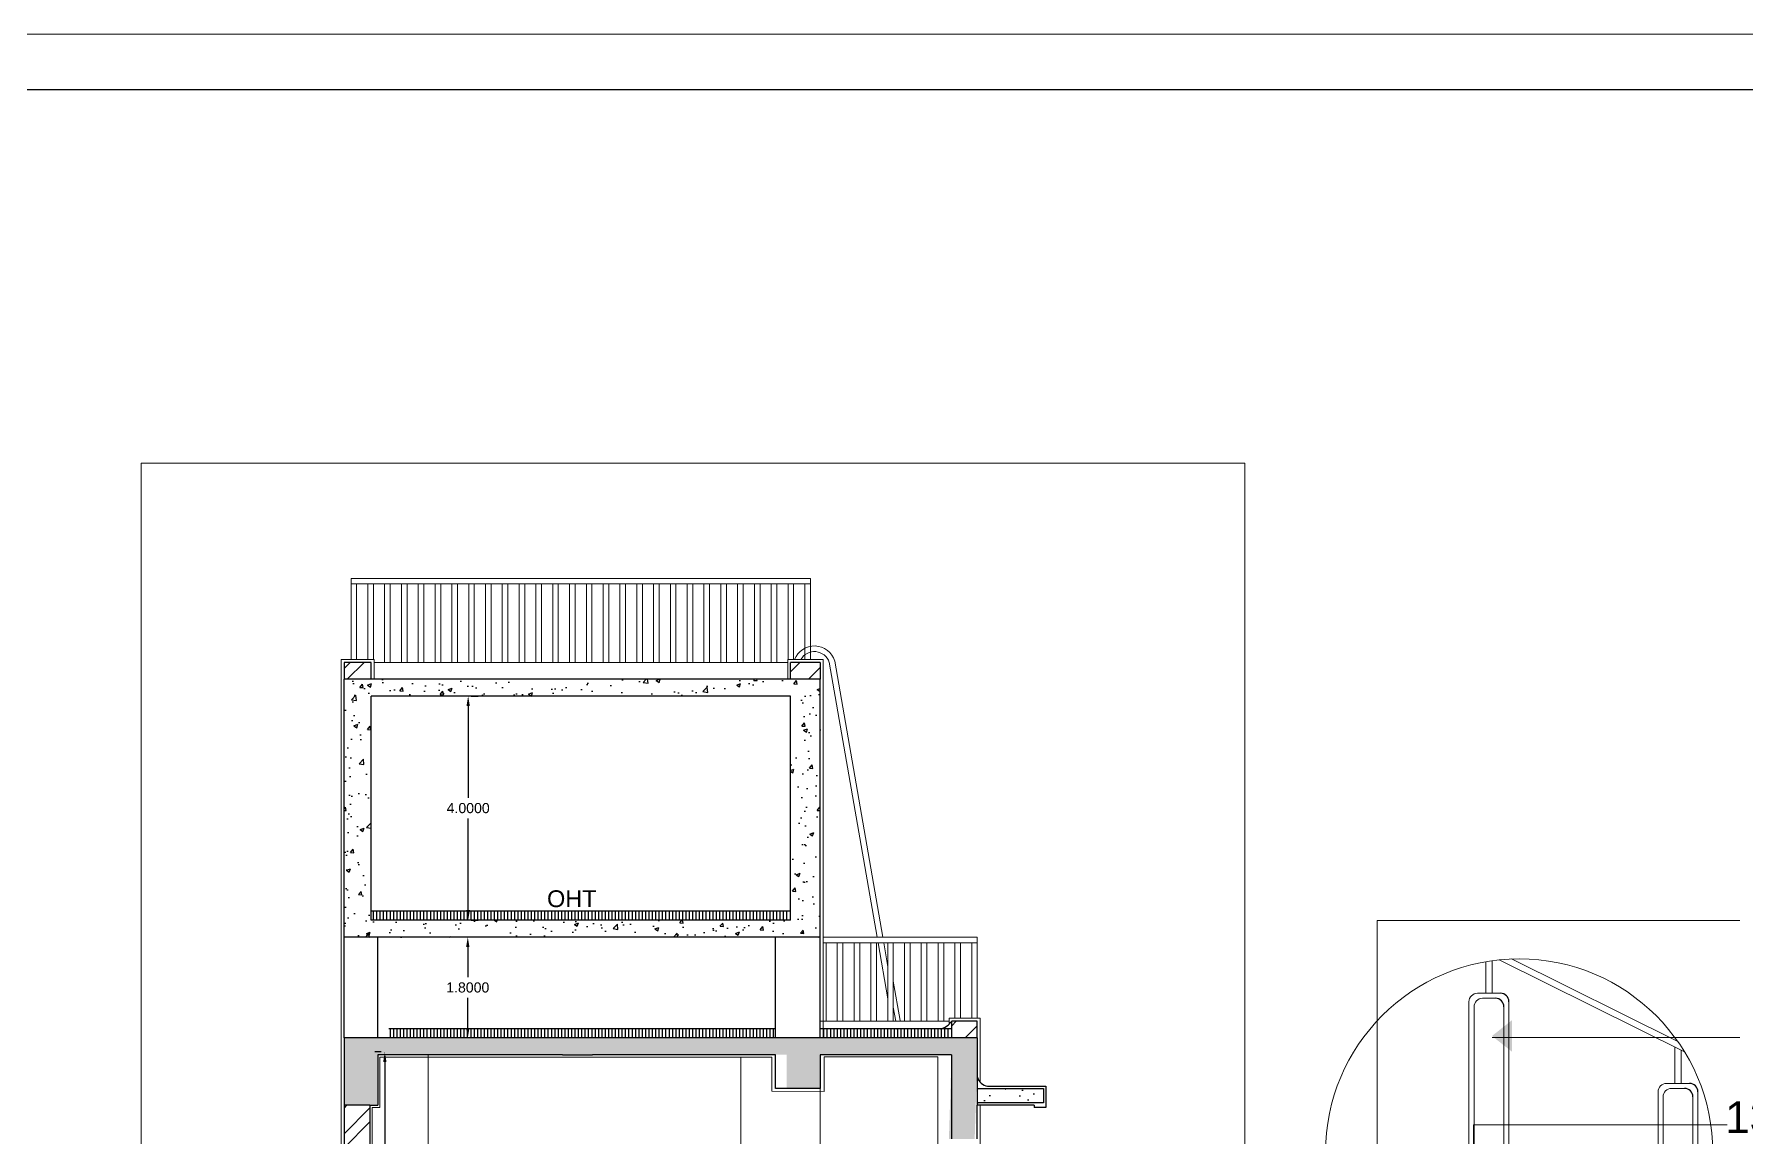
# Model space of a CAD drawing. Header units: millimetres. Extents: x -1932176 to 78768, y -1967 to 1266654.
# Drawn here: x -1855343.19 to -1855312.64, y 1151235.54 to 1151255.21 of the extents above; entities that cross this region are included whole.
import ezdxf

# ---------------------------------------------------------------- set-up
doc = ezdxf.new("R2010")
doc.units = ezdxf.units.MM
for name, color, linetype, lineweight in [('centre line circle', 231, 'Continuous', 15), ('DIMENSION', 31, 'Continuous', 5), ('elevation line', 7, 'Continuous', 9), ('elevational line', 7, 'Continuous', 9), ('HATCH', 250, 'Continuous', 13), ('PLASTER', 252, 'Continuous', 15), ('section lines', 10, 'Continuous', 30), ('text', 252, 'Continuous', 5)]:
    doc.layers.add(name, color=color, linetype=linetype, lineweight=lineweight)
doc.layers.add('elevation', color=40, linetype='Continuous', lineweight=9, transparency=0.1)
doc.layers.add('elevation back', color=90, linetype='Continuous', lineweight=5, transparency=0.3)
doc.styles.add('1OO NEW', font='arial.ttf', dxfattribs={"height": 100})
doc.styles.get("Standard").update_dxf_attribs({"font": 'arial.ttf'})
doc.dimstyles.get("Standard").update_dxf_attribs({"dimtxt": 0.18, "dimasz": 0.18, "dimexe": 0.18, "dimexo": 0.0625, "dimgap": 0.09, "dimtad": 0, "dimtih": 1, "dimtoh": 1, "dimdec": 4, "dimzin": 0, "dimdsep": 46, "dimtxsty": 'Standard', "dimcen": 0.09, "dimadec": 0, "dimazin": 0, "dimtfac": 1, "dimtdec": 4, "dimtofl": 0, "dimtmove": 0, "dimatfit": 3, "dimfxl": 1, "dimtolj": 1, "dimtzin": 0, "dimarcsym": 0})
pattern_1 = [(45, (-1855419.87125, 1150986.77993), (-0.3535534, 0.3535534), []), (45, (-1855419.87125, 1150987.02993), (-0.3535534, 0.3535534), [])]
pattern_2 = [(90, (-1855419.871255, 1150986.779925), (-0.06, 4e-18), [])]

# ---------------------------------------------------------------- blocks, each defined once
blk = doc.blocks.new('*D331')
at = {"layer": 'Defpoints', "color": 0, "transparency": 16777216}
for p in [(-1855336.93, 1151237.057), (-1855336.93, 1151237.057), (-1855336.93, 1151228.357)]:
    blk.add_point(p, dxfattribs=at)
at = {"layer": 'text', "color": 0, "lineweight": -2, "transparency": 16777216}
for p, q in [((-1855336.993, 1151237.057), (-1855337.11, 1151237.057)), ((-1855336.93, 1151236.877), (-1855336.93, 1151232.889)), ((-1855336.93, 1151228.537), (-1855336.93, 1151232.525)), ((-1855336.993, 1151228.357), (-1855337.11, 1151228.357))]:
    blk.add_line(p, q, dxfattribs=at)
at = {"layer": 'text', "color": 0, "transparency": 16777216}
for points in [[(-1855336.96, 1151236.877), (-1855336.9, 1151236.877), (-1855336.93, 1151237.057)], [(-1855336.96, 1151228.537), (-1855336.9, 1151228.537), (-1855336.93, 1151228.357)]]:
    blk.add_solid(points, dxfattribs=at)
at = {"layer": 'text', "color": 0, "transparency": 16777216, "insert": (-1855336.93, 1151232.707), "char_height": 0.18, "attachment_point": 5}
blk.add_mtext('\\A1;8.7000', dxfattribs=at)
blk = doc.blocks.new('chajja')
for p, q in [((0.09, 0.17), (0.612, 0.17)), ((0.612, 0.17), (0.612, -0.02)), ((0, 0.15), (0.592, 0.15)), ((0.592, 0.02), (0, 0.02)), ((0.507, 0), (0, 0)), ((0.507, 0), (0.507, -0.02)), ((0.592, 0.15), (0.592, 0.02)), ((0.612, -0.02), (0.507, -0.02))]:
    blk.add_line(p, q)
blk.add_arc((0.106, 0.278), 0.109, 194.919, 261.961)
blk = doc.blocks.new('*D332')
at = {"layer": 'Defpoints', "color": 0, "transparency": 16777216}
for p in [(-1855335.194, 1151239.107), (-1855335.449, 1151237.307), (-1855334.8, 1151237.307)]:
    blk.add_point(p, dxfattribs=at)
at = {"layer": 'text', "color": 0, "lineweight": -2, "transparency": 16777216}
for p, q in [((-1855335.256, 1151239.107), (-1855335.629, 1151239.107)), ((-1855335.449, 1151238.927), (-1855335.449, 1151238.389)), ((-1855335.449, 1151237.487), (-1855335.449, 1151238.025)), ((-1855334.863, 1151237.307), (-1855335.629, 1151237.307))]:
    blk.add_line(p, q, dxfattribs=at)
at = {"layer": 'text', "color": 0, "transparency": 16777216}
for points in [[(-1855335.479, 1151238.927), (-1855335.419, 1151238.927), (-1855335.449, 1151239.107)], [(-1855335.479, 1151237.487), (-1855335.419, 1151237.487), (-1855335.449, 1151237.307)]]:
    blk.add_solid(points, dxfattribs=at)
at = {"layer": 'text', "color": 0, "transparency": 16777216, "insert": (-1855335.449, 1151238.207), "char_height": 0.18, "attachment_point": 5}
blk.add_mtext('\\A1;1.8000', dxfattribs=at)
blk = doc.blocks.new('*D333')
at = {"layer": 'Defpoints', "color": 0, "transparency": 16777216}
for p in [(-1855335.449, 1151243.407), (-1855335.442, 1151243.407), (-1855335.449, 1151239.407)]:
    blk.add_point(p, dxfattribs=at)
at = {"layer": 'text', "color": 0, "lineweight": -2, "transparency": 16777216}
for p, q in [((-1855335.442, 1151243.227), (-1855335.442, 1151241.589)), ((-1855335.386, 1151243.407), (-1855335.262, 1151243.407)), ((-1855335.442, 1151239.587), (-1855335.442, 1151241.225)), ((-1855335.386, 1151239.407), (-1855335.262, 1151239.407))]:
    blk.add_line(p, q, dxfattribs=at)
at = {"layer": 'text', "color": 0, "transparency": 16777216}
for points in [[(-1855335.472, 1151243.227), (-1855335.412, 1151243.227), (-1855335.442, 1151243.407)], [(-1855335.472, 1151239.587), (-1855335.412, 1151239.587), (-1855335.442, 1151239.407)]]:
    blk.add_solid(points, dxfattribs=at)
at = {"layer": 'text', "color": 0, "transparency": 16777216, "insert": (-1855335.442, 1151241.407), "char_height": 0.18, "attachment_point": 5}
blk.add_mtext('\\A1;4.0000', dxfattribs=at)

msp = doc.modelspace()

# ---------------------------------------------------------------- hatches: boundary and pattern name
at = {"transparency": 33554582}
h = msp.add_hatch(dxfattribs=at)
h.set_pattern_fill('STEEL', color=256, scale=4)
h.set_pattern_definition(pattern_1)
h.paths.add_polyline_path([(-1855337.17296, 1151244.00688), (-1855337.65708, 1151244.00688), (-1855337.65708, 1151243.70688), (-1855337.17296, 1151243.70688)])
h.paths.add_polyline_path([(-1855329.15708, 1151244.00688), (-1855329.68708, 1151244.00688), (-1855329.68708, 1151243.70688), (-1855329.15708, 1151243.70688)])
h = msp.add_hatch(dxfattribs=at)
h.set_pattern_fill('AR-CONC', color=256, scale=0.1)
h.set_pattern_definition([(50, (-1855395.73803, 1151185.0231), (0.71726, -0.062752), [0.075, -0.825]), (355, (-1855395.738, 1151185.0231), (-0.1387513, 0.752192), [0.06, -0.66]), (100.4514, (-1855395.67826, 1151185.0179), (0.578509, 0.68944), [0.06374, -0.701142]), (46.1842, (-1855395.738, 1151185.2231), (1.067241, -0.165519), [0.1125, -1.2375]), (96.6356, (-1855395.6491, 1151185.2093), (0.934662, 0.974119), [0.09561, -1.051714]), (351.1842, (-1855395.738, 1151185.2231), (0.934662, 0.974119), [0.09, -0.99]), (21, (-1855395.63803, 1151185.1731), (0.596907, -0.402619), [0.075, -0.825]), (326, (-1855395.638, 1151185.1731), (0.2433153, 0.72515), [0.06, -0.66]), (71.4514, (-1855395.5883, 1151185.1396), (0.8402224, 0.322531), [0.06374, -0.701142]), (37.5, (-1855395.73803, 1151185.02312), (0.01215986, 0.33289385), [0, -0.652, 0, -0.67, 0, -0.6625]), (7.5, (-1855395.73803, 1151185.02312), (0.2630695, 0.3944117), [0, -0.382, 0, -0.637, 0, -0.2525]), (327.5, (-1855395.96103, 1151185.02312), (0.5338224, -0.0225549), [0, -0.25, 0, -0.78, 0, -1.035]), (317.5, (-1855396.06103, 1151185.0231), (0.5831862, 0.100105), [0, -0.325, 0, -0.518, 0, -0.735])])
h.paths.add_polyline_path([(-1855337.65708, 1151239.10688), (-1855329.15708, 1151239.10688), (-1855329.15708, 1151243.70688), (-1855337.65708, 1151243.70688)])
h.paths.add_polyline_path([(-1855337.17296, 1151243.40688), (-1855329.68708, 1151243.40688), (-1855329.68708, 1151239.40688), (-1855337.17296, 1151239.40688)], flags=16)
h.paths.add_polyline_path([(-1855334.11172, 1151239.55862), (-1855333.07185, 1151239.55862), (-1855333.07185, 1151240.02427), (-1855334.11172, 1151240.02427)], flags=0)
at = {"transparency": 33554585}
h = msp.add_hatch(dxfattribs=at)
h.set_pattern_fill('_USER', color=256, scale=0.06, angle=90, pattern_type=0)
h.set_pattern_definition(pattern_2)
h.paths.add_polyline_path([(-1855329.68708, 1151239.56688), (-1855337.17296, 1151239.56688), (-1855337.17296, 1151239.40688), (-1855329.68708, 1151239.40688)])
h = msp.add_hatch(dxfattribs=at)
h.set_pattern_fill('_USER', color=256, scale=0.06, angle=90, pattern_type=0)
h.set_pattern_definition(pattern_2)
h.paths.add_polyline_path([(-1855329.95708, 1151237.46688), (-1855336.85708, 1151237.46688), (-1855336.85708, 1151237.30688), (-1855329.95708, 1151237.30688)])
h.paths.add_polyline_path([(-1855326.85458, 1151237.46688), (-1855329.10708, 1151237.46688), (-1855329.10708, 1151237.30688), (-1855326.85458, 1151237.30688)])
at = {"transparency": 33554582}
h = msp.add_hatch(dxfattribs=at)
h.set_pattern_fill('STEEL', color=256, scale=4)
h.set_pattern_definition(pattern_1)
h.paths.add_polyline_path([(-1855326.35345, 1151237.60688), (-1855326.81061, 1151237.60688), (-1855326.81061, 1151237.30688), (-1855326.35345, 1151237.30688)])
h = msp.add_hatch(dxfattribs=at)
h.set_pattern_fill('AR-CONC', color=256, scale=0.1)
h.set_pattern_definition([(50, (-1855395.7606, 1151185.0231), (0.71726, -0.062752), [0.075, -0.825]), (355, (-1855395.7606, 1151185.0231), (-0.1387513, 0.752192), [0.06, -0.66]), (100.45144, (-1855395.70085, 1151185.0179), (0.578509, 0.68944), [0.06374, -0.701142]), (46.1842, (-1855395.7606, 1151185.2231), (1.067241, -0.165519), [0.1125, -1.2375]), (96.6356, (-1855395.6717, 1151185.2093), (0.934662, 0.974119), [0.09561, -1.051714]), (351.1842, (-1855395.7606, 1151185.2231), (0.934662, 0.974119), [0.09, -0.99]), (21, (-1855395.6606, 1151185.1731), (0.596907, -0.402619), [0.075, -0.825]), (326, (-1855395.6606, 1151185.1731), (0.2433153, 0.72515), [0.06, -0.66]), (71.45144, (-1855395.6109, 1151185.1396), (0.8402224, 0.322531), [0.06374, -0.701142]), (37.5, (-1855395.76062, 1151185.02312), (0.01215986, 0.33289385), [0, -0.652, 0, -0.67, 0, -0.6625]), (7.5, (-1855395.76062, 1151185.02312), (0.2630695, 0.3944117), [0, -0.382, 0, -0.637, 0, -0.2525]), (327.5, (-1855395.98362, 1151185.02312), (0.5338224, -0.0225549), [0, -0.25, 0, -0.78, 0, -1.035]), (317.5, (-1855396.0836, 1151185.0231), (0.5831862, 0.100105), [0, -0.325, 0, -0.518, 0, -0.735])])
h.paths.add_polyline_path([(-1855329.41345, 1151231.30688), (-1855329.87345, 1151231.30688), (-1855329.87345, 1151230.10688), (-1855329.41345, 1151230.10688), (-1855329.41345, 1151231.00688), (-1855326.81345, 1151231.00688), (-1855326.81345, 1151230.10688), (-1855326.35345, 1151230.10688), (-1855326.35345, 1151231.00688)])
h.paths.add_polyline_path([(-1855334.81345, 1151228.30688), (-1855337.65708, 1151228.30688), (-1855337.65708, 1151227.13365), (-1855337.05648, 1151227.13366), (-1855337.05648, 1151228.0069), (-1855335.27345, 1151228.00688), (-1855335.27345, 1151228.01111), (-1855334.81345, 1151228.01111)])
h.paths.add_polyline_path([(-1855334.81345, 1151222.30688), (-1855337.65708, 1151222.30688), (-1855337.65708, 1151221.13365), (-1855337.05648, 1151221.13466), (-1855337.05648, 1151222.00789), (-1855335.27345, 1151222.00688), (-1855335.27345, 1151222.01728), (-1855334.81345, 1151221.77092)])
h.paths.add_polyline_path([(-1855333.61345, 1151221.70688), (-1855334.21345, 1151221.70688), (-1855334.21345, 1151222.00688), (-1855334.81345, 1151222.00688), (-1855334.81345, 1151221.70688), (-1855329.87345, 1151219.23688), (-1855329.87345, 1151218.10688), (-1855329.41345, 1151218.10688), (-1855329.41345, 1151219.00688), (-1855321.5808, 1151219.00688), (-1855321.5808, 1151219.30688), (-1855329.41345, 1151219.30688), (-1855329.41345, 1151219.60688), (-1855330.01345, 1151219.60688), (-1855330.01345, 1151219.90688), (-1855330.61345, 1151219.90688), (-1855330.61345, 1151220.20688), (-1855331.21345, 1151220.20688), (-1855331.21345, 1151220.50688), (-1855331.81345, 1151220.50688), (-1855331.81345, 1151220.80688), (-1855332.41345, 1151220.80688), (-1855332.41345, 1151221.10688), (-1855333.01345, 1151221.10688), (-1855333.01345, 1151221.40688), (-1855333.61345, 1151221.40688)])
h.paths.add_polyline_path([(-1855321.5808, 1151213.30688), (-1855329.41345, 1151213.30688), (-1855329.41345, 1151213.60688), (-1855330.01345, 1151213.60688), (-1855330.01345, 1151213.90688), (-1855330.61345, 1151213.90688), (-1855330.61345, 1151214.20688), (-1855331.21345, 1151214.20688), (-1855331.21345, 1151214.50688), (-1855331.81345, 1151214.50688), (-1855331.81345, 1151214.80688), (-1855332.41345, 1151214.80688), (-1855332.41345, 1151215.10688), (-1855333.01345, 1151215.10688), (-1855333.01345, 1151215.40688), (-1855333.61345, 1151215.40688), (-1855333.61345, 1151215.70688), (-1855334.21345, 1151215.70688), (-1855334.21345, 1151216.00688), (-1855334.81345, 1151216.00688), (-1855334.81345, 1151216.30688), (-1855337.65708, 1151216.30688), (-1855337.65708, 1151215.37094), (-1855337.05647, 1151215.37094), (-1855337.05647, 1151216.00688), (-1855335.27345, 1151216.00688), (-1855335.26599, 1151215.88423), (-1855334.80599, 1151215.88423), (-1855334.81345, 1151215.70688), (-1855331.05345, 1151213.82688), (-1855331.05345, 1151213.75688), (-1855330.77345, 1151213.75688), (-1855330.77345, 1151213.68688), (-1855329.87345, 1151213.23688), (-1855329.87345, 1151212.10688), (-1855329.41345, 1151212.10688), (-1855329.41345, 1151213.00688), (-1855321.5808, 1151213.00688)])
h.paths.add_polyline_path([(-1855330.79345, 1151213.75688), (-1855330.98804, 1151213.79417), (-1855331.03345, 1151213.81688), (-1855330.79345, 1151213.69688)], flags=17)
h.paths.add_polyline_path([(-1855329.41345, 1151207.30688), (-1855329.41345, 1151207.30688), (-1855329.41345, 1151207.60688), (-1855330.01345, 1151207.60688), (-1855330.01345, 1151207.90688), (-1855330.61345, 1151207.90688), (-1855330.61345, 1151208.20688), (-1855331.21345, 1151208.20688), (-1855331.21345, 1151208.50688), (-1855331.81345, 1151208.50688), (-1855331.81345, 1151208.80688), (-1855332.41345, 1151208.80688), (-1855332.41345, 1151209.10688), (-1855333.01345, 1151209.10688), (-1855333.01345, 1151209.40688), (-1855333.61345, 1151209.40688), (-1855333.61345, 1151209.70688), (-1855334.21345, 1151209.70688), (-1855334.21345, 1151210.00688), (-1855334.81345, 1151210.00688), (-1855334.81345, 1151210.30688), (-1855337.65708, 1151210.30688), (-1855337.65708, 1151209.37094), (-1855337.19708, 1151209.37094), (-1855337.19708, 1151210.00688), (-1855335.27345, 1151210.00688), (-1855335.11236, 1151209.92319), (-1855334.88048, 1151209.80272), (-1855334.79373, 1151209.70944), (-1855329.85373, 1151207.23944), (-1855329.87345, 1151206.40688), (-1855329.41345, 1151206.40688), (-1855329.41345, 1151207.00688), (-1855329.41345, 1151207.00688)])
h.paths.add_polyline_path([(-1855326.35345, 1151237.30688), (-1855337.65708, 1151237.30688), (-1855337.65708, 1151237.00688), (-1855337.65708, 1151236.10688), (-1855337.05648, 1151236.10688), (-1855337.05648, 1151237.00688), (-1855333.75526, 1151237.00688), (-1855333.66856, 1151237.00688), (-1855333.60526, 1151237.00688), (-1855333.37526, 1151237.00688), (-1855333.30257, 1151237.00688), (-1855333.22526, 1151237.00688), (-1855330.76268, 1151237.00688), (-1855329.75708, 1151237.00688), (-1855329.75708, 1151236.40688), (-1855329.15708, 1151236.40688), (-1855329.15708, 1151237.00688), (-1855326.81345, 1151237.00688), (-1855326.86043, 1151235.50688), (-1855326.40043, 1151235.50688), (-1855326.35345, 1151237.00688)])
h.paths.add_polyline_path([(-1855321.5808, 1151225.00688), (-1855321.5808, 1151225.30688), (-1855329.41345, 1151225.30688), (-1855329.41345, 1151225.60688), (-1855330.01345, 1151225.60688), (-1855330.01345, 1151225.90688), (-1855330.61345, 1151225.90688), (-1855330.61345, 1151226.20688), (-1855331.21345, 1151226.20688), (-1855331.21345, 1151226.50688), (-1855331.81345, 1151226.50688), (-1855331.81345, 1151226.80688), (-1855332.41345, 1151226.80688), (-1855332.41345, 1151227.10688), (-1855333.01345, 1151227.10688), (-1855333.01345, 1151227.40688), (-1855333.61345, 1151227.40688), (-1855333.61345, 1151227.70688), (-1855334.21345, 1151227.70688), (-1855334.21345, 1151228.00688), (-1855334.81345, 1151227.77092), (-1855329.87345, 1151225.23688), (-1855329.87345, 1151224.10688), (-1855329.41345, 1151224.10688), (-1855329.41345, 1151225.00688)])
h = msp.add_hatch(dxfattribs=at)
h.set_pattern_fill('AR-CONC', color=256, scale=0.1)
h.set_pattern_definition([(50, (-1855467.2569, 1150928.7223), (0.7172602, -0.0627521), [0.075, -0.825]), (355, (-1855467.2569, 1150928.7223), (-0.1387513, 0.7521921), [0.06, -0.66]), (100.45144, (-1855467.1971, 1150928.71704), (0.5785088, 0.68944), [0.0637402, -0.7011421]), (46.1842, (-1855467.2569, 1150928.9223), (1.0672413, -0.1655193), [0.1125, -1.2375]), (96.63564, (-1855467.1679, 1150928.9085), (0.934662, 0.9741186), [0.0956103, -1.0517138]), (351.18416, (-1855467.2569, 1150928.9223), (0.934662, 0.9741186), [0.09, -0.99]), (21, (-1855467.1569, 1150928.8723), (0.5969071, -0.4026189), [0.075, -0.825]), (326, (-1855467.1569, 1150928.8723), (0.2433153, 0.72515), [0.06, -0.66]), (71.45144, (-1855467.10714, 1150928.8387), (0.8402224, 0.3225312), [0.0637402, -0.7011421]), (37.5, (-1855467.25688, 1150928.72227), (0.01215986, 0.33289385), [0, -0.652, 0, -0.67, 0, -0.6625]), (7.5, (-1855467.25688, 1150928.72227), (0.26306954, 0.3944117), [0, -0.382, 0, -0.637, 0, -0.2525]), (327.5, (-1855467.47988, 1150928.72227), (0.53382244, -0.02255487), [0, -0.25, 0, -0.78, 0, -1.035]), (317.5, (-1855467.5799, 1150928.72227), (0.5831862, 0.100105), [0, -0.325, 0, -0.518, 0, -0.735])])
h.paths.add_polyline_path([(-1855325.16895, 1151236.40688), (-1855326.35345, 1151236.40688), (-1855326.35345, 1151236.14688), (-1855325.16895, 1151236.14688)])
h = msp.add_hatch(dxfattribs=at)
h.set_pattern_fill('STEEL', color=256, scale=4)
h.set_pattern_definition([(45, (-1855395.7606, 1151185.0231), (-0.3535534, 0.3535534), []), (45, (-1855395.7606, 1151185.2731), (-0.3535534, 0.3535534), [])])
h.paths.add_polyline_path([(-1855337.19708, 1151236.10688), (-1855337.65708, 1151236.10688), (-1855337.65708, 1151228.30688), (-1855337.19708, 1151228.30688)])
h.paths.add_polyline_path([(-1855337.19708, 1151224.73365), (-1855337.65708, 1151224.73365), (-1855337.65708, 1151222.30688), (-1855337.19708, 1151222.30688)])
h.paths.add_polyline_path([(-1855337.19708, 1151218.69565), (-1855337.65708, 1151218.69565), (-1855337.65708, 1151216.30688), (-1855337.19708, 1151216.30688)])
h.paths.add_polyline_path([(-1855337.19708, 1151212.93294), (-1855337.65708, 1151212.93294), (-1855337.65708, 1151210.30688), (-1855337.19708, 1151210.30688)])
h.paths.add_polyline_path([(-1855337.19708, 1151209.37094), (-1855337.65708, 1151209.37094), (-1855337.65708, 1151207.30688), (-1855337.19708, 1151207.30688)])
h.paths.add_polyline_path([(-1855318.6372, 1151215.70688), (-1855318.8672, 1151215.70688), (-1855319.10325, 1151215.70688), (-1855319.10023, 1151215.70688), (-1855318.63418, 1151215.70688)])
h.paths.add_polyline_path([(-1855318.6372, 1151221.70688), (-1855318.8672, 1151221.70688), (-1855319.10325, 1151221.70688), (-1855319.10023, 1151221.70688), (-1855318.63418, 1151221.70688)])
h.paths.add_polyline_path([(-1855318.6372, 1151227.70688), (-1855318.8672, 1151227.70688), (-1855319.10325, 1151227.70688), (-1855319.10023, 1151227.70688), (-1855318.63418, 1151227.70688)])
h.paths.add_polyline_path([(-1855337.0679, 1151216.30688), (-1855337.13029, 1151216.35688), (-1855337.08473, 1151216.35688)])
at = {"layer": 'text', "ltscale": 3, "transparency": 33554687}
h = msp.add_hatch(color=250, dxfattribs=at)
h.dxf.hatch_style = 1
h.paths.add_polyline_path([(-1855317.16657, 1151237.34167), (-1855316.80891, 1151237.06123), (-1855316.80955, 1151237.34248), (-1855316.81018, 1151237.62373)])

# ---------------------------------------------------------------- linework, layer by layer
at = {"lineweight": 20}
for p, q in [((-1855317.42708, 1151238.10432), (-1855317.01458, 1151238.10432)), ((-1855317.33708, 1151238.01432), (-1855317.10458, 1151238.01432)), ((-1855314.05208, 1151236.49598), (-1855313.63958, 1151236.49598)), ((-1855313.96208, 1151236.40598), (-1855313.72958, 1151236.40598))]:
    msp.add_line(p, q, dxfattribs=at)
for centre in [(-1855317.42708, 1151237.95432), (-1855317.33708, 1151237.86432), (-1855314.05208, 1151236.34598), (-1855313.96208, 1151236.25598)]:
    msp.add_arc(centre, 0.15, 90, 180, dxfattribs=at)
at = {"ltscale": 2}
for centre in [(-1855317.10458, 1151237.86432), (-1855317.01458, 1151237.95432), (-1855313.72958, 1151236.25598), (-1855313.63958, 1151236.34598)]:
    msp.add_arc(centre, 0.15, 0, 90, dxfattribs=at)
at = {"layer": 'centre line circle'}
msp.add_lwpolyline([(-1855341.27928, 1151222.93657), (-1855341.27928, 1151247.56177), (-1855321.5808, 1151247.56177), (-1855321.5808, 1151222.93657)], dxfattribs=at)
msp.add_lwpolyline([(-1855341.27928, 1151222.93657), (-1855341.27928, 1151247.56177), (-1855321.5808, 1151247.56177), (-1855321.5808, 1151222.93657)], dxfattribs=at)
at = {"layer": 'DIMENSION', "color": 6, "linetype": 'Continuous', "lineweight": 9, "ltscale": 2.5, "transparency": 33554687}
msp.add_line((-1855376.3544, 1151255.21493), (-1855286.67499, 1151255.21493), dxfattribs=at)
at = {"layer": 'DIMENSION', "color": 6, "linetype": 'Continuous', "lineweight": 25, "ltscale": 2.5, "transparency": 33554687}
msp.add_line((-1855298.57398, 1151254.22335), (-1855375.36281, 1151254.22335), dxfattribs=at)
at = {"layer": 'elevation'}
for p, q in [((-1855329.73708, 1151244.00688), (-1855337.12296, 1151244.00688)), ((-1855326.85458, 1151237.60688), (-1855329.15708, 1151237.60688))]:
    msp.add_line(p, q, dxfattribs=at)
at = {"layer": 'elevation back'}
for p, q in [((-1855337.53268, 1151245.50688), (-1855329.33268, 1151245.50688)), ((-1855337.53268, 1151245.50688), (-1855337.53268, 1151244.05688)), ((-1855337.53268, 1151245.40688), (-1855329.33268, 1151245.40688)), ((-1855337.43268, 1151245.40688), (-1855337.43268, 1151244.05688)), ((-1855337.23268, 1151245.40688), (-1855337.23268, 1151244.05688)), ((-1855337.13268, 1151245.40688), (-1855337.13268, 1151244.05688)), ((-1855336.93268, 1151245.40688), (-1855336.93268, 1151244.00688)), ((-1855336.83268, 1151245.40688), (-1855336.83268, 1151244.00688)), ((-1855336.63268, 1151245.40688), (-1855336.63268, 1151244.00688)), ((-1855336.53268, 1151245.40688), (-1855336.53268, 1151244.00688)), ((-1855336.33268, 1151245.40688), (-1855336.33268, 1151244.00688)), ((-1855336.23268, 1151245.40688), (-1855336.23268, 1151244.00688)), ((-1855336.03268, 1151245.40688), (-1855336.03268, 1151244.00688)), ((-1855335.93268, 1151245.40688), (-1855335.93268, 1151244.00688)), ((-1855335.73268, 1151245.40688), (-1855335.73268, 1151244.00688)), ((-1855335.63268, 1151245.40688), (-1855335.63268, 1151244.00688)), ((-1855335.43268, 1151245.40688), (-1855335.43268, 1151244.00688)), ((-1855335.33268, 1151245.40688), (-1855335.33268, 1151244.00688)), ((-1855335.13268, 1151245.40688), (-1855335.13268, 1151244.00688)), ((-1855335.03268, 1151245.40688), (-1855335.03268, 1151244.00688)), ((-1855334.83268, 1151245.40688), (-1855334.83268, 1151244.00688)), ((-1855334.73268, 1151245.40688), (-1855334.73268, 1151244.00688)), ((-1855334.53268, 1151245.40688), (-1855334.53268, 1151244.00688)), ((-1855334.43268, 1151245.40688), (-1855334.43268, 1151244.00688)), ((-1855334.23268, 1151245.40688), (-1855334.23268, 1151244.00688)), ((-1855334.13268, 1151245.40688), (-1855334.13268, 1151244.00688)), ((-1855333.93268, 1151245.40688), (-1855333.93268, 1151244.00688)), ((-1855333.83268, 1151245.40688), (-1855333.83268, 1151244.00688)), ((-1855333.63268, 1151245.40688), (-1855333.63268, 1151244.00688)), ((-1855333.53268, 1151245.40688), (-1855333.53268, 1151244.00688)), ((-1855333.33268, 1151245.40688), (-1855333.33268, 1151244.00688)), ((-1855333.23268, 1151245.40688), (-1855333.23268, 1151244.00688)), ((-1855333.03268, 1151245.40688), (-1855333.03268, 1151244.00688)), ((-1855332.93268, 1151245.40688), (-1855332.93268, 1151244.00688)), ((-1855332.73268, 1151245.40688), (-1855332.73268, 1151244.00688)), ((-1855332.63268, 1151245.40688), (-1855332.63268, 1151244.00688)), ((-1855332.43268, 1151245.40688), (-1855332.43268, 1151244.00688)), ((-1855332.33268, 1151245.40688), (-1855332.33268, 1151244.00688)), ((-1855332.13268, 1151245.40688), (-1855332.13268, 1151244.00688)), ((-1855332.03268, 1151245.40688), (-1855332.03268, 1151244.00688)), ((-1855331.83268, 1151245.40688), (-1855331.83268, 1151244.00688)), ((-1855331.73268, 1151245.40688), (-1855331.73268, 1151244.00688)), ((-1855331.53268, 1151245.40688), (-1855331.53268, 1151244.00688)), ((-1855331.43268, 1151245.40688), (-1855331.43268, 1151244.00688)), ((-1855331.23268, 1151245.40688), (-1855331.23268, 1151244.00688)), ((-1855331.13268, 1151245.40688), (-1855331.13268, 1151244.00688)), ((-1855330.93268, 1151245.40688), (-1855330.93268, 1151244.00688)), ((-1855330.83268, 1151245.40688), (-1855330.83268, 1151244.00688)), ((-1855330.63268, 1151245.40688), (-1855330.63268, 1151244.00688)), ((-1855330.53268, 1151245.40688), (-1855330.53268, 1151244.00688)), ((-1855330.33268, 1151245.40688), (-1855330.33268, 1151244.00688)), ((-1855330.23268, 1151245.40688), (-1855330.23268, 1151244.00688)), ((-1855330.03268, 1151245.40688), (-1855330.03268, 1151244.00688)), ((-1855329.93268, 1151245.40688), (-1855329.93268, 1151244.00688)), ((-1855329.73268, 1151245.40688), (-1855329.73268, 1151244.05688)), ((-1855329.63268, 1151245.40688), (-1855329.63268, 1151244.05688)), ((-1855329.43268, 1151245.40688), (-1855329.43268, 1151244.05688)), ((-1855329.33268, 1151245.50688), (-1855329.33268, 1151244.05688)), ((-1855329.10708, 1151239.10688), (-1855329.04586, 1151239.10688)), ((-1855329.10708, 1151239.00688), (-1855326.35345, 1151239.00688)), ((-1855329.05345, 1151239.00688), (-1855329.05345, 1151237.60688)), ((-1855329.04586, 1151239.10688), (-1855326.35345, 1151239.10688)), ((-1855328.85345, 1151239.00688), (-1855328.85345, 1151237.60688)), ((-1855328.75345, 1151239.00688), (-1855328.75345, 1151237.60688)), ((-1855328.55345, 1151239.00688), (-1855328.55345, 1151237.60688)), ((-1855328.45345, 1151239.00688), (-1855328.45345, 1151237.60688)), ((-1855328.25345, 1151239.00688), (-1855328.25345, 1151237.60688)), ((-1855328.15345, 1151239.00688), (-1855328.15345, 1151237.60688)), ((-1855327.95345, 1151239.00688), (-1855327.95345, 1151237.60688)), ((-1855327.85345, 1151239.00688), (-1855327.85345, 1151237.60688)), ((-1855327.65345, 1151239.00688), (-1855327.65345, 1151237.60688)), ((-1855327.55345, 1151239.00688), (-1855327.55345, 1151237.60688)), ((-1855327.35345, 1151239.00688), (-1855327.35345, 1151237.60688)), ((-1855327.25345, 1151239.00688), (-1855327.25345, 1151237.60688)), ((-1855327.05345, 1151239.00688), (-1855327.05345, 1151237.60688)), ((-1855326.95345, 1151239.00688), (-1855326.95345, 1151237.60688)), ((-1855326.75345, 1151239.00688), (-1855326.75345, 1151237.65761)), ((-1855326.65345, 1151239.00688), (-1855326.65345, 1151237.65761)), ((-1855326.45345, 1151239.00688), (-1855326.45345, 1151237.65761)), ((-1855326.35345, 1151239.10688), (-1855326.35345, 1151237.65761)), ((-1855326.35345, 1151237.60688), (-1855326.35345, 1151237.30688)), ((-1855336.15708, 1151237.00688), (-1855336.15708, 1151228.35688)), ((-1855330.57321, 1151236.96688), (-1855330.57321, 1151232.38936)), ((-1855329.15708, 1151236.40688), (-1855329.15708, 1151233.09743))]:
    msp.add_line(p, q, dxfattribs=at)
at = {"layer": 'elevation line', "ltscale": 3}
for p, q in [((-1855319.21688, 1151239.4044, 0), (-1855319.21688, 1151234.65124, 0)), ((-1855317.49563, 1151235.7594, 0), (-1855317.49563, 1151234.04753, 0))]:
    msp.add_line(p, q, dxfattribs=at)
msp.add_circle((-1855316.68227, 1151235.26149), 3.45686, dxfattribs=at)
at = {"layer": 'elevational line', "ltscale": 2}
for p, q in [((-1855317.27708, 1151238.10432), (-1855317.27708, 1151238.66679)), ((-1855317.16458, 1151238.10432), (-1855317.16458, 1151238.68453)), ((-1855313.73042, 1151237.0605), (-1855317.03695, 1151238.7001)), ((-1855313.85207, 1151237.2464), (-1855316.81534, 1151238.71578)), ((-1855317.57708, 1151234.19753), (-1855317.57708, 1151237.95432)), ((-1855316.86458, 1151234.19753), (-1855316.86458, 1151237.95432)), ((-1855317.48708, 1151234.28753), (-1855317.48708, 1151237.86432)), ((-1855316.95458, 1151234.28753), (-1855316.95458, 1151237.86432)), ((-1855313.90208, 1151236.49598), (-1855313.90208, 1151237.14562)), ((-1855313.78958, 1151236.49598), (-1855313.78958, 1151237.08983)), ((-1855314.20208, 1151232.85348), (-1855314.20208, 1151236.34598)), ((-1855314.11208, 1151232.94979), (-1855314.11208, 1151236.25598)), ((-1855313.57958, 1151233.7373), (-1855313.57958, 1151236.25598)), ((-1855313.48958, 1151233.93614), (-1855313.48958, 1151236.34598))]:
    msp.add_line(p, q, dxfattribs=at)
at = {"layer": 'HATCH'}
for p, q in [((-1855328.89968, 1151244.03216), (-1855328.04266, 1151239.10688)), ((-1855328.99726, 1151244.00916), (-1855328.14295, 1151239.10688)), ((-1855328.12553, 1151239.00688), (-1855327.95055, 1151238.00279)), ((-1855328.02526, 1151239.00688), (-1855327.95055, 1151238.57752)), ((-1855327.85345, 1151238.32249), (-1855327.73132, 1151237.62059)), ((-1855327.85345, 1151237.85583), (-1855327.81013, 1151237.60688)), ((-1855327.78577, 1151237.46688), (-1855327.78456, 1151237.45988))]:
    msp.add_line(p, q, dxfattribs=at)
for centre, radius, start, end in [((-1855329.26132, 1151243.92354), 0.3776, 16.718083, 159.320757), ((-1855329.26121, 1151243.9237), 0.27744, 17.831405, 151.311764)]:
    msp.add_arc(centre, radius, start, end, dxfattribs=at)
at = {"layer": 'PLASTER'}
for p, q in [((-1855337.70708, 1151244.05688), (-1855337.70708, 1151227.50303)), ((-1855337.12296, 1151244.05688), (-1855337.70708, 1151244.05688)), ((-1855337.12296, 1151243.70688), (-1855337.12296, 1151244.05688)), ((-1855329.10708, 1151244.05688), (-1855329.73708, 1151244.05688)), ((-1855329.73708, 1151243.70688), (-1855329.73708, 1151244.05688)), ((-1855329.10708, 1151237.30688), (-1855329.10708, 1151244.05688)), ((-1855326.85458, 1151237.55527), (-1855326.85458, 1151237.65761)), ((-1855326.85458, 1151237.65761), (-1855326.30345, 1151237.65761)), ((-1855326.30345, 1151237.65761), (-1855326.30446, 1151236.51669)), ((-1855330.01893, 1151236.96688), (-1855337.01653, 1151236.96688)), ((-1855337.01653, 1151236.96688), (-1855337.01643, 1151236.06688)), ((-1855326.30268, 1151231.46981), (-1855326.30345, 1151236.10688)), ((-1855337.15708, 1151236.06688), (-1855337.15708, 1151228.35688)), ((-1855337.15708, 1151236.06688), (-1855337.01643, 1151236.06688))]:
    msp.add_line(p, q, dxfattribs=at)
msp.add_lwpolyline([(-1855330.01893, 1151236.96688), (-1855330.01893, 1151236.35581), (-1855329.08996, 1151236.3527), (-1855329.08996, 1151236.97018), (-1855327.06013, 1151236.97018), (-1855327.06013, 1151231.65688)], dxfattribs=at)
at = {"layer": 'section lines'}
for p, q in [((-1855337.17296, 1151244.00688), (-1855337.65708, 1151244.00688)), ((-1855337.65708, 1151244.00688), (-1855337.65708, 1151243.70688)), ((-1855337.17296, 1151243.70688), (-1855337.17296, 1151244.00688)), ((-1855329.15708, 1151244.00688), (-1855329.68708, 1151244.00688)), ((-1855329.68708, 1151243.70688), (-1855329.68708, 1151244.00688)), ((-1855329.15708, 1151244.00688), (-1855329.15708, 1151243.70688)), ((-1855329.15708, 1151243.70688), (-1855337.65708, 1151243.70688)), ((-1855337.65708, 1151237.30688), (-1855337.65708, 1151243.70688)), ((-1855329.15708, 1151237.30688), (-1855329.15708, 1151243.70688)), ((-1855329.68708, 1151243.40688), (-1855337.17296, 1151243.40688)), ((-1855337.17296, 1151239.40688), (-1855337.17296, 1151243.40688)), ((-1855329.68708, 1151239.40688), (-1855329.68708, 1151243.40688)), ((-1855329.68708, 1151239.56688), (-1855337.17296, 1151239.56688)), ((-1855329.68708, 1151239.40688), (-1855337.17296, 1151239.40688)), ((-1855329.15708, 1151239.10688), (-1855337.65708, 1151239.10688)), ((-1855337.05656, 1151237.30688), (-1855337.05656, 1151239.10688)), ((-1855329.95708, 1151237.30688), (-1855329.95708, 1151239.10688)), ((-1855329.95708, 1151237.46688), (-1855336.85708, 1151237.46688)), ((-1855326.81061, 1151237.46688), (-1855329.15708, 1151237.46688)), ((-1855326.35345, 1151237.60688), (-1855326.81061, 1151237.60688)), ((-1855326.81061, 1151237.30688), (-1855326.81061, 1151237.60688)), ((-1855326.35345, 1151237.30688), (-1855326.35345, 1151237.60688)), ((-1855337.65708, 1151237.30688), (-1855337.65708, 1151237.00688)), ((-1855326.35345, 1151237.30688), (-1855337.65708, 1151237.30688)), ((-1855337.65708, 1151237.00688), (-1855337.65708, 1151227.39965)), ((-1855333.75526, 1151237.00688), (-1855337.05653, 1151237.00688)), ((-1855337.05653, 1151237.00688), (-1855337.05643, 1151236.10688)), ((-1855333.75526, 1151237.00688), (-1855333.22526, 1151237.00688)), ((-1855330.76268, 1151237.00688), (-1855333.22526, 1151237.00688)), ((-1855329.95708, 1151237.00688), (-1855330.76268, 1151237.00688)), ((-1855329.95708, 1151236.40688), (-1855329.95708, 1151237.00688)), ((-1855326.81345, 1151237.00688), (-1855329.15708, 1151237.00688)), ((-1855329.15708, 1151237.00688), (-1855329.15708, 1151236.40688)), ((-1855326.81345, 1151237.00688), (-1855326.81345, 1151236.10688)), ((-1855326.35345, 1151237.30688), (-1855326.35345, 1151236.10688)), ((-1855329.15708, 1151236.40688), (-1855329.95708, 1151236.40688)), ((-1855337.19708, 1151236.10688), (-1855337.65708, 1151236.10688)), ((-1855337.19708, 1151236.10688), (-1855337.05643, 1151236.1069)), ((-1855337.19708, 1151236.10688), (-1855337.19708, 1151228.30688)), ((-1855326.81345, 1151236.10688), (-1855326.81345, 1151235.50688)), ((-1855326.35345, 1151235.50688), (-1855326.35345, 1151236.10688))]:
    msp.add_line(p, q, dxfattribs=at)
msp.add_arc((-1855327.09512, 1151237.80476), 0.34656, 282.845725, 325.180129, dxfattribs=at)
at = {"layer": 'text', "ltscale": 3}
for p, q in [((-1855319.21688, 1151239.4044), (-1855312.74504, 1151239.4044)), ((-1855317.16458, 1151237.31753), (-1855312.74504, 1151237.31753)), ((-1855317.49563, 1151235.7594), (-1855312.96871, 1151235.7594, 0))]:
    msp.add_line(p, q, dxfattribs=at)

# ---------------------------------------------------------------- block references
at = {"layer": 'section lines', "xscale": 2, "yscale": 2, "zscale": 2}
msp.add_blockref('chajja', (-1855326.35345, 1151236.10688), dxfattribs=at)

# ---------------------------------------------------------------- texts
at = {"layer": 'text'}
msp.add_text('OHT', height=0.3, dxfattribs=at).set_placement((-1855334.03411, 1151239.64134))
at = {"layer": 'text', "insert": (-1855313.00384, 1151236.17505, 0), "char_height": 0.5625, "width": 13.0835163, "attachment_point": 1, "style": '1OO NEW'}
msp.add_mtext('130MMX130MMX130MM SS. PLATE', dxfattribs=at)

# ---------------------------------------------------------------- dimensions: what is measured, and where the dimension line sits
at = {"layer": 'text'}
for base, p1, p2, picture, middle in [((-1855335.44181, 1151243.40688), (-1855335.4486, 1151239.40688), (-1855335.4486, 1151243.40688), '*D333', (-1855335.44181, 1151241.40688)), ((-1855335.4486, 1151237.30688), (-1855335.19357, 1151239.10688), (-1855334.80002, 1151237.30688), '*D332', (-1855335.4486, 1151238.20688)), ((-1855336.9304, 1151237.05688), (-1855336.9304, 1151228.35688), (-1855336.9304, 1151237.05688), '*D331', (-1855336.9304, 1151232.70688))]:
    dim = msp.add_linear_dim(base=base, p1=p1, p2=p2, angle=90, dimstyle='Standard', dxfattribs=at)
    dim.commit()
    dim.dimension.update_dxf_attribs({"geometry": picture, "text_midpoint": middle})

doc.saveas('drawing.dxf')
